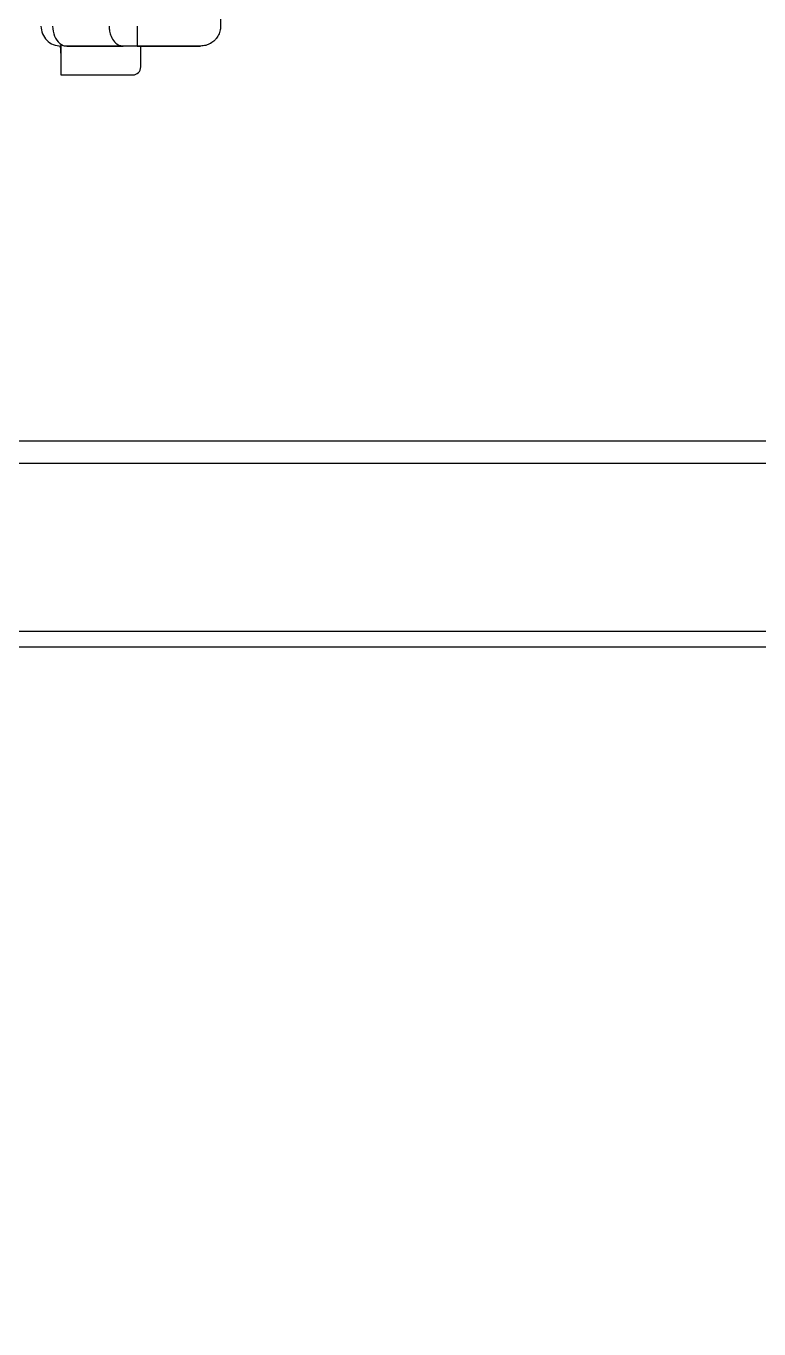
# Model space of a CAD drawing. Header units: metres. Extents: x -22 to 564, y 0 to 143.
# Drawn here: x 25.4726 to 25.6562, y 35.8685 to 36.1951 of the extents above; entities that cross this region are included whole.
import ezdxf
from ezdxf.xclip import XClip

# ---------------------------------------------------------------- set-up
doc = ezdxf.new("R2010")
doc.units = ezdxf.units.M
doc.header["$XCLIPFRAME"] = 2
doc.layers.add('XREF  PB CONJ$0$PARQUE', color=251, linetype='Continuous')
doc.layers.add('XREF PB NEURO-ONCOLOGIA$0$EQUIPO', color=8, linetype='Continuous')

# ---------------------------------------------------------------- blocks, each defined once
blk = doc.blocks.new('*U218')
for p, q in [((-993.5, -146), (-993.5, -160)), ((-1014.36, -160), (-1014.36, -165)), ((-1033.5, -164.51), (-1033.5, -172.25)), ((-1017.89, -165), (-1032.04, -165)), ((-1032.04, -165), (-1017.89, -165)), ((-1032.04, -165), (-1017.89, -165)), ((-998.5, -165), (-1014.36, -165)), ((-1014.36, -165), (-998.5, -165)), ((-1014.36, -165), (-998.5, -165)), ((-1013.5, -170.25), (-1013.5, -165)), ((-1033.5, -172.25), (-1015.5, -172.25)), ((-599.17, -264), (-1136.74, -264)), ((-1145.61, -269.58), (-599.17, -269.58)), ((-599.17, -311.72), (-1234.37, -311.72)), ((-1247.57, -315.54), (-599.17, -315.54))]:
    blk.add_line(p, q)
for centre, radius, start, end in [((-1033.5, -160), 5, 180, 270), ((-1015.5, -170.25), 2, 270, 360)]:
    blk.add_arc(centre, radius, start, end)
for centre, start_param, end_param in [((-1032.04, -160), 1.570796, 2.617994), ((-1017.89, -160), 1.570796, 1.832596), ((-1017.89, -160), 1.832841, 2.094395), ((-1017.89, -160), 2.094937, 2.879548), ((-1032.04, -160), 2.618462, 3.141593), ((-1017.89, -160), 2.879793, 3.141593)]:
    blk.add_ellipse(centre, major_axis=(0, 5), ratio=0.707107, start_param=start_param, end_param=end_param)
for points, knots in [([(-993.5, -160), (-993.5, -160.44), (-993.59, -161.09), (-993.87, -161.92), (-994.16, -162.51), (-994.46, -162.96), (-994.74, -163.3), (-995.04, -163.62), (-995.45, -163.98), (-995.9, -164.28), (-996.29, -164.49), (-996.68, -164.67), (-997.41, -164.91), (-998.06, -165), (-998.5, -165)], [0, 0, 0, 0, 0.166667, 0.25, 0.333333, 0.416667, 0.458333, 0.5, 0.583333, 0.666667, 0.708333, 0.75, 0.833333, 1, 1, 1, 1]), ([(-1033.69, -164.87), (-1033.65, -165.45), (-1033.57, -166.66), (-1033.52, -168.5), (-1033.5, -170.37), (-1033.5, -171.62), (-1033.5, -172.25)], [0.8842407, 0.8842407, 0.8842407, 0.8842407, 0.9117647, 0.9411765, 0.9705882, 1, 1, 1, 1])]:
    blk.add_open_spline(points, degree=3, knots=knots)
for points in [[(-1032.04, -165), (-1032.27, -165), (-1032.48, -165), (-1032.66, -165)], [(-1014.36, -165), (-1015.01, -165), (-1016.32, -165), (-1017.43, -165), (-1017.89, -165)]]:
    blk.add_open_spline(points, degree=3)
blk = doc.blocks.new('XREF PB NEURO-ONCOLOGIA')
at = {"layer": 'XREF PB NEURO-ONCOLOGIA$0$EQUIPO', "xscale": 0.0009999999999940395, "yscale": 0.0009999999999940395, "zscale": 0.0009999999999940395, "rotation": 270}
blk.add_blockref('*U218', (2.88167, 18.98617), dxfattribs=at)
blk = doc.blocks.new('XREF  PB CONJ')
at = {"layer": 'XREF  PB CONJ$0$PARQUE', "true_color": 0x136734}
h = blk.add_hatch(dxfattribs=at)
h.set_pattern_fill('CROSS', color=116, scale=0.02, angle=90)
edge = h.paths.add_edge_path()
edge.add_line((3.58827, 104.60563), (1.69357, 104.36841))
edge.add_line((1.69357, 104.36841), (2.47841, 17.60831))
edge.add_line((2.47841, 17.60831), (97.731, 17.93364))
edge.add_arc((97.72474, 19.237), 1.30337, 270.27519, 363.10058)
edge.add_line((99.0262, 19.3075), (96.47621, 19.30776))
edge.add_line((96.47621, 19.30776), (96.60198, 20.22399))
edge.add_line((96.60198, 20.22399), (62.41283, 20.22399))
edge.add_arc((58.63294, 24.65353), 5.82309, 229.524665, 310.475335, ccw=False)
edge.add_line((54.85305, 20.22399), (26.25265, 20.21884))
edge.add_line((26.25265, 20.21884), (4.28368, 20.03042))
edge.add_line((4.28368, 20.03042), (4.05501, 46.6913))
edge.add_line((4.05501, 46.6913), (2.38805, 46.6912))
edge.add_line((2.38805, 46.6912), (2.38806, 54.8033))
edge.add_line((2.38806, 54.8033), (3.98543, 54.80339))
edge.add_line((3.98543, 54.80339), (3.74643, 82.66789))
edge.add_line((3.74643, 82.66789), (3.61847, 95.25564))
edge.add_line((3.61847, 95.25564), (3.58827, 104.60563))

msp = doc.modelspace()

# ---------------------------------------------------------------- block references
at = {"rotation": 90}
msp.add_blockref('XREF PB NEURO-ONCOLOGIA', (45.50103, 33.47338), dxfattribs=at)

# ---------------------------------------------------------------- next in the draw order: block references
ref = msp.add_blockref('XREF  PB CONJ', (67.8976, 28.71, 0), dxfattribs=dict(rotation=89.50849308405942))
XClip(ref).set_block_clipping_path([(-2.936402334, 82.9334608569), (21.1250270707, 82.9334608569), (21.1250270707, 49.0397586863), (26.6296707885, 49.0397586863), (26.6284018429, 17.4712422498), (-2.8531787476, 17.4341989701)])

doc.saveas('drawing.dxf')
